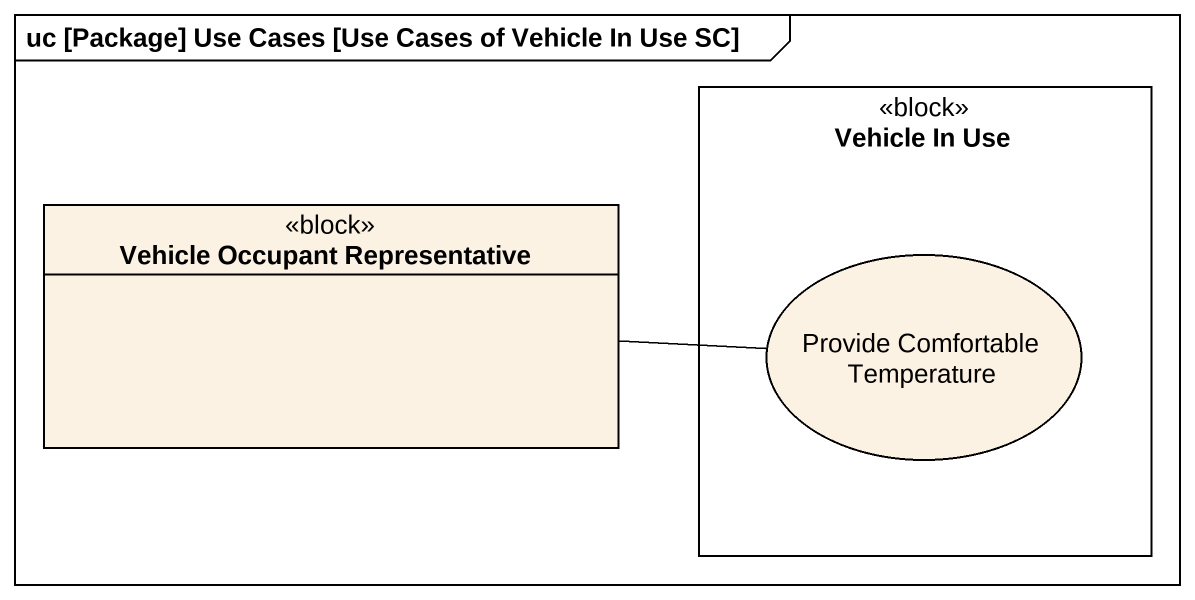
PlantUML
@startuml
mainframe uc [Package] Use Cases [Use Cases of Vehicle In Use SC]
allowmixing
hide circle
hide empty members
rectangle "Vehicle In Use" as Vehicle_In_Use <<block>> {
  usecase "Provide Comfortable Temperature" as Provide_Comfortable
}
class "Vehicle Occupant Representative" as Vehicle_Occupant <<block>>
Vehicle_Occupant -right- Provide_Comfortable
@enduml
